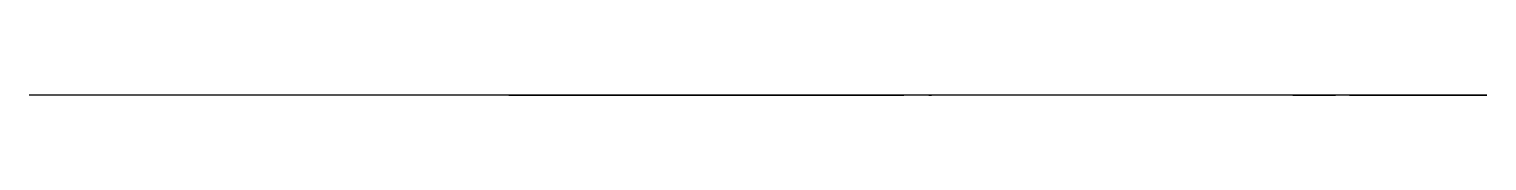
# Model space of a CAD drawing. Header units: millimetres. Extents: x 18.2 to 33.2, y 0 to 0.
import ezdxf

# ---------------------------------------------------------------- set-up
doc = ezdxf.new("R2010")
doc.units = ezdxf.units.MM

msp = doc.modelspace()

# ---------------------------------------------------------------- linework, layer by layer
at = {"extrusion": (0, -1, 0)}
msp.add_lwpolyline([(31.803, 66.969), (33.217, 65.555), (31.22, 67.555, 0.418736), (27.474, 75.937), (27.474, 76.937, 0.315141), (26.217, 79.5, -0.083148), (23.217, 103.585, 0.476625), (24.215, 106.845, 0.688611), (18.217, 122.555)], format="xyb", dxfattribs=at)
msp.add_lwpolyline([(33.217, 65.555), (33.217, 62.555), (18.217, 62.555)], dxfattribs=at)

doc.saveas('drawing.dxf')
